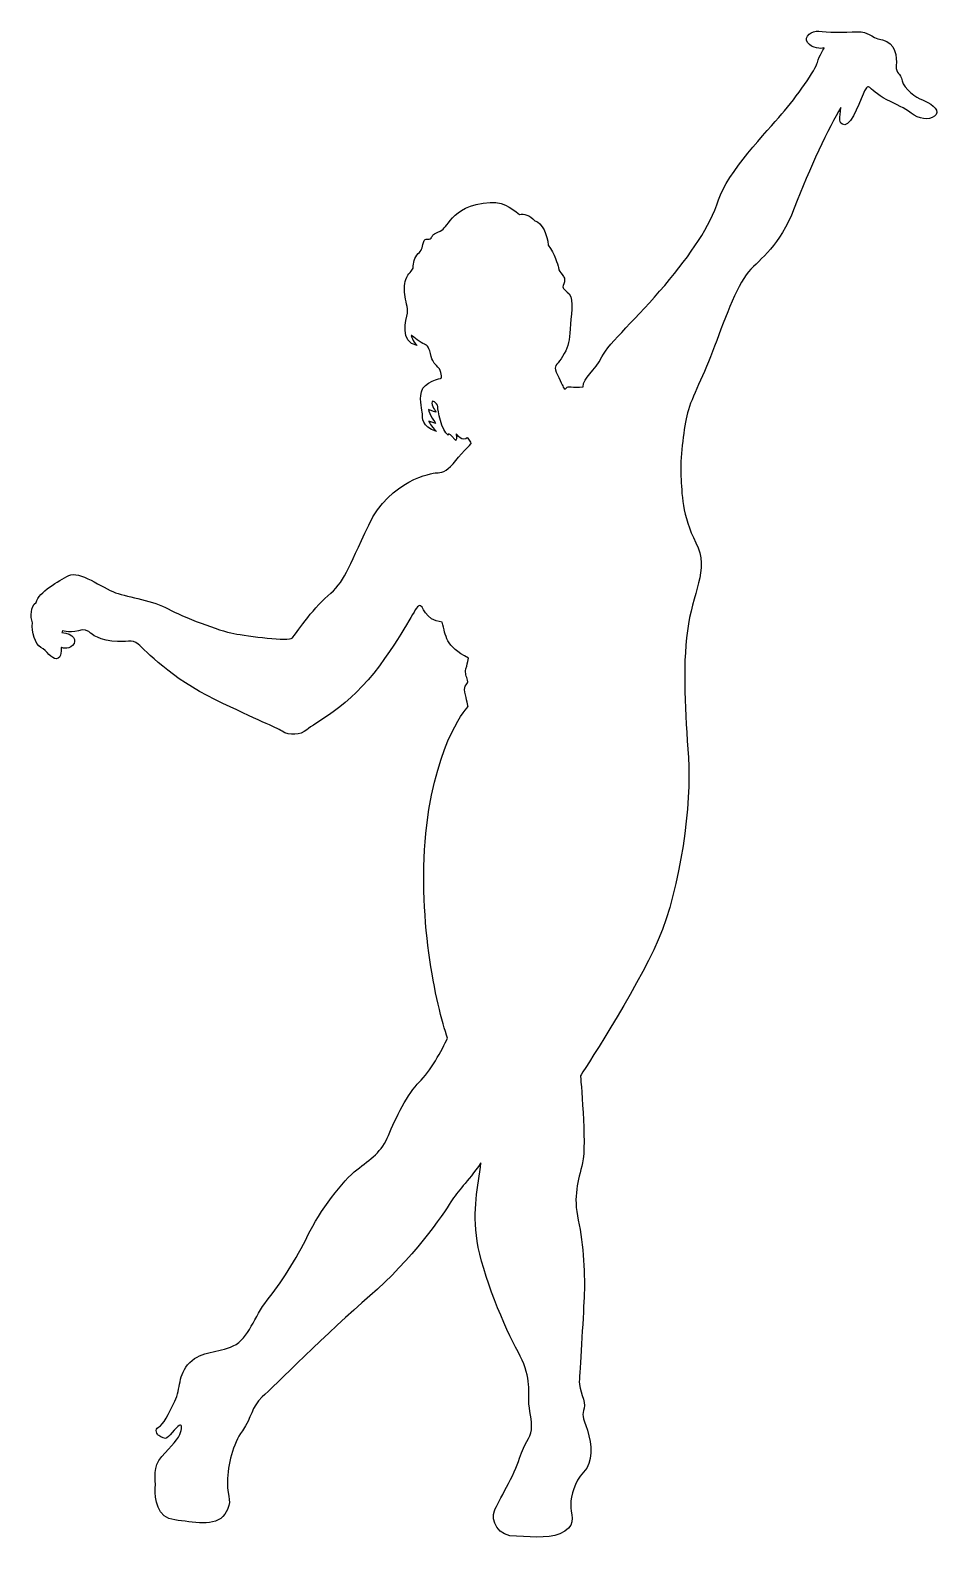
# Model space of a CAD drawing. Header units: centimetres. Extents: x -6.4 to 6.4, y -10.7 to 10.6.
import ezdxf

# ---------------------------------------------------------------- set-up
doc = ezdxf.new("R2010")
doc.units = ezdxf.units.CM
doc.header["$MEASUREMENT"] = 0
doc.layers.add('Camada 1', color=7, linetype='Continuous')

msp = doc.modelspace()

# ---------------------------------------------------------------- linework, layer by layer
at = {"layer": 'Camada 1'}
msp.add_open_spline([(-0.17907, 4.81077), (-0.17907, 4.81077), (-0.3461, 4.63662), (-0.43662, 4.5228), (-0.43662, 4.5228), (-0.52811, 4.40887), (-0.61175, 4.39379), (-0.67234, 4.39379), (-0.67234, 4.39379), (-0.73293, 4.39379), (-1.32456, 4.29507), (-1.62772, 3.6579), (-1.62772, 3.6579), (-1.93117, 3.02076), (-1.96869, 2.85396), (-2.20467, 2.65664), (-2.20467, 2.65664), (-2.43914, 2.45942), (-2.65205, 2.11821), (-2.70457, 2.06524), (-2.70457, 2.06524), (-2.75855, 2.01201), (-3.32737, 2.08781), (-3.53219, 2.12559), (-3.53219, 2.12559), (-3.737, 2.16361), (-4.2531, 2.36083), (-4.45791, 2.47463), (-4.45791, 2.47463), (-4.66151, 2.58856), (-5.01055, 2.63407), (-5.20065, 2.70238), (-5.20065, 2.70238), (-5.39052, 2.77043), (-5.71675, 3.02075), (-5.86097, 2.94498), (-5.86097, 2.94498), (-6.00519, 2.86918), (-6.28534, 2.70987), (-6.32309, 2.56565), (-6.32309, 2.56565), (-6.39863, 2.50495), (-6.40672, 2.36856), (-6.37558, 2.27755), (-6.37558, 2.27755), (-6.39177, 2.14854), (-6.33806, 1.97399), (-6.2544, 1.92851), (-6.2544, 1.92851), (-6.17074, 1.883), (-6.11018, 1.76944), (-6.03461, 1.76944), (-6.03461, 1.76944), (-5.95931, 1.76944), (-5.96738, 1.92851), (-5.96738, 1.92851), (-5.96738, 1.92851), (-5.96738, 1.92851), (-5.87565, 1.89086), (-5.80696, 1.9588), (-5.80696, 1.9588), (-5.73952, 2.02722), (-5.79225, 2.12559), (-5.95928, 2.14105), (-5.95928, 2.14105), (-5.95118, 2.16362), (-5.95118, 2.16362), (-5.95118, 2.16362), (-5.95118, 2.16362), (-5.95118, 2.16362), (-5.81505, 2.1256), (-5.67083, 2.17883), (-5.67083, 2.17883), (-5.59529, 2.17147), (-5.57246, 2.14854), (-5.57246, 2.14854), (-5.57246, 2.14854), (-5.57246, 2.14854), (-5.4888, 2.04982), (-5.25308, 2.01953), (-5.25308, 2.01953), (-5.01858, 1.98947), (-4.9808, 2.05755), (-4.88245, 1.97402), (-4.88245, 1.97402), (-4.78262, 1.89086), (-4.41223, 1.48883), (-3.79755, 1.19276), (-3.79755, 1.19276), (-3.18308, 0.89696), (-2.94713, 0.80594), (-2.84875, 0.74522), (-2.84875, 0.74522), (-2.75038, 0.68463), (-2.59144, 0.68463), (-2.49971, 0.76816), (-2.49971, 0.76816), (-2.40946, 0.85132), (-1.89336, 1.09426), (-1.47686, 1.67081), (-1.47686, 1.67081), (-1.05914, 2.24726), (-0.9755, 2.49758), (-0.91491, 2.52015), (-0.91491, 2.52015), (-0.85432, 2.54309), (-0.84622, 2.30785), (-0.58868, 2.28504), (-0.58868, 2.28504), (-0.53619, 2.08782), (-0.55114, 1.95145), (-0.21681, 1.77691), (-0.21681, 1.77691), (-0.23152, 1.70111), (-0.23962, 1.69365), (-0.25459, 1.62533), (-0.25459, 1.62533), (-0.27076, 1.55691), (-0.24771, 1.52661), (-0.23152, 1.46589), (-0.23152, 1.46589), (-0.21681, 1.4053), (-0.29237, 1.4053), (-0.27076, 1.29886), (-0.27076, 1.29886), (-0.24771, 1.19276), (-0.22491, 1.09428), (-0.22491, 1.09428), (-0.22491, 1.09428), (-0.22491, 1.09428), (-0.65761, 0.64687), (-0.80848, -0.58215), (-0.80848, -0.58215), (-0.9608, -1.81093), (-0.67233, -3.15356), (-0.51339, -3.58573), (-0.51339, -3.58573), (-0.58872, -3.75255), (-0.76263, -4.06357), (-0.91495, -4.20779), (-0.91495, -4.20779), (-1.06727, -4.35201), (-1.25592, -4.73098), (-1.34765, -4.95889), (-1.34765, -4.95889), (-1.43793, -5.18627), (-1.60498, -5.3001), (-1.79506, -5.44406), (-1.79506, -5.44406), (-1.98493, -5.58831), (-2.32587, -6.03596), (-2.48507, -6.36978), (-2.48507, -6.36978), (-2.64401, -6.70337), (-2.87999, -7.05979), (-3.06173, -7.28765), (-3.06173, -7.28765), (-3.24374, -7.51506), (-3.31928, -7.82584), (-3.53883, -7.93202), (-3.53883, -7.93202), (-3.75984, -8.03825), (-3.97963, -7.99261), (-4.15351, -8.16726), (-4.15351, -8.16726), (-4.32866, -8.34191), (-4.27469, -8.53127), (-4.36642, -8.71328), (-4.36642, -8.71328), (-4.45791, -8.89529), (-4.52536, -9.04687), (-4.59404, -9.07777), (-4.59404, -9.07777), (-4.66151, -9.10796), (-4.60092, -9.19109), (-4.60092, -9.19109), (-4.60092, -9.19109), (-4.60092, -9.19109), (-4.53345, -9.23697), (-4.4957, -9.23697), (-4.4957, -9.23697), (-4.45792, -9.23697), (-4.34338, -9.07774), (-4.3056, -9.0547), (-4.3056, -9.0547), (-4.26808, -9.03213), (-4.25996, -9.07775), (-4.28279, -9.15331), (-4.28279, -9.15331), (-4.3056, -9.22935), (-4.4123, -9.35053), (-4.54819, -9.49475), (-4.54819, -9.49475), (-4.68432, -9.6385), (-4.63182, -9.80579), (-4.63992, -9.94216), (-4.63992, -9.94216), (-4.64653, -10.07853), (-4.61711, -10.367), (-4.36642, -10.38957), (-4.36642, -10.38957), (-4.11573, -10.41262), (-3.7895, -10.50339), (-3.66022, -10.30617), (-3.66022, -10.30617), (-3.53219, -10.10895), (-3.63053, -10.10162), (-3.62244, -9.85117), (-3.62244, -9.85117), (-3.61556, -9.60072), (-3.5469, -9.32012), (-3.41077, -9.13052), (-3.41077, -9.13052), (-3.2734, -8.94089), (-3.28959, -8.79693), (-3.13039, -8.65268), (-3.13039, -8.65268), (-2.97021, -8.50869), (-2.19657, -7.72719), (-1.61303, -7.22655), (-1.61303, -7.22655), (-1.02825, -6.72593), (-0.56589, -6.06611), (-0.46752, -5.89906), (-0.46752, -5.89906), (-0.36915, -5.7325), (-0.23966, -5.63389), (-0.04292, -5.34542), (-0.04292, -5.34542), (-0.08758, -5.68686), (-0.16434, -6.0055), (-0.09565, -6.45315), (-0.09565, -6.45315), (-0.02818, -6.90056), (0.29927, -7.69677), (0.48127, -8.01565), (0.48127, -8.01565), (0.66328, -8.33405), (0.63214, -8.57688), (0.63214, -8.70592), (0.63214, -8.70592), (0.63214, -8.83469), (0.68609, -8.98651), (0.66992, -9.11531), (0.66992, -9.11531), (0.65518, -9.24432), (0.57155, -9.28972), (0.50286, -9.51758), (0.50286, -9.51758), (0.43542, -9.74496), (0.1997, -10.13178), (0.14697, -10.26056), (0.14697, -10.26056), (0.09448, -10.3896), (0.19282, -10.63243), (0.45846, -10.61719), (0.45846, -10.61719), (0.72386, -10.6324), (0.96646, -10.65545), (1.14037, -10.54901), (1.14037, -10.54901), (1.3155, -10.44281), (1.21713, -10.29123), (1.22374, -10.16954), (1.22374, -10.16954), (1.23186, -10.04812), (1.26962, -9.85117), (1.40575, -9.71477), (1.40575, -9.71477), (1.54336, -9.57787), (1.52719, -9.32009), (1.45973, -9.12314), (1.45973, -9.12314), (1.39104, -8.92568), (1.38297, -8.90311), (1.41388, -8.81186), (1.41388, -8.81186), (1.44354, -8.72087), (1.33834, -8.54646), (1.34519, -8.43263), (1.34519, -8.43263), (1.35329, -8.31931), (1.39914, -7.53757), (1.41388, -7.24933), (1.41388, -7.24933), (1.42859, -6.96136), (1.40576, -6.4985), (1.33025, -6.15732), (1.33025, -6.15732), (1.25492, -5.81588), (1.33025, -5.60344), (1.39108, -5.34539), (1.39108, -5.34539), (1.45167, -5.08784), (1.36139, -4.11672), (1.36139, -4.11672), (1.36139, -4.11672), (1.36139, -4.11672), (2.14165, -2.93342), (2.46105, -2.1977), (2.46105, -2.1977), (2.77916, -1.46181), (2.93124, -0.25563), (2.88565, 0.37368), (2.88565, 0.37368), (2.83977, 1.0031), (2.80199, 1.63275), (2.8707, 2.16369), (2.8707, 2.16369), (2.93814, 2.69474), (3.18881, 3.02083), (2.99212, 3.40768), (2.99212, 3.40768), (2.79392, 3.79474), (2.79392, 4.10578), (2.77918, 4.34838), (2.77918, 4.34838), (2.76423, 4.59098), (2.81696, 4.97767), (2.86258, 5.19769), (2.86258, 5.19769), (2.90846, 5.41772), (3.07549, 5.70617), (3.22659, 6.10809), (3.22659, 6.10809), (3.37894, 6.50999), (3.56068, 7.02622), (3.73459, 7.23066), (3.73459, 7.23066), (3.90972, 7.43547), (4.16729, 7.5797), (4.38017, 8.13334), (4.38017, 8.13334), (4.59163, 8.68722), (4.872, 9.27885), (5.03901, 9.55174), (5.03901, 9.55174), (5.0324, 9.40749), (4.98654, 9.31663), (5.09299, 9.30914), (5.09299, 9.30914), (5.19824, 9.30141), (5.32749, 9.70332), (5.37337, 9.78685), (5.37337, 9.78685), (5.41922, 9.87051), (5.42584, 9.84755), (5.457, 9.82498), (5.457, 9.82498), (5.48669, 9.80204), (5.59315, 9.69597), (5.73711, 9.63525), (5.73711, 9.63525), (5.88133, 9.57429), (5.9569, 9.52145), (6.07146, 9.44565), (6.07146, 9.44565), (6.18478, 9.36985), (6.32877, 9.3772), (6.3815, 9.45338), (6.3815, 9.45338), (6.43521, 9.52918), (6.28315, 9.62753), (6.19264, 9.65819), (6.19264, 9.65819), (6.10112, 9.68825), (5.92724, 9.81726), (5.9044, 9.93105), (5.9044, 9.93105), (5.88133, 10.04501), (5.81264, 10.02204), (5.82077, 10.14335), (5.82077, 10.14335), (5.82887, 10.26503), (5.81265, 10.46948), (5.62403, 10.5076), (5.62403, 10.5076), (5.43393, 10.54525), (5.44202, 10.62889), (5.2669, 10.62105), (5.2669, 10.62105), (5.09299, 10.61369), (4.82759, 10.61369), (4.72921, 10.62888), (4.72921, 10.62888), (4.62941, 10.64396), (4.5082, 10.55308), (4.56879, 10.46944), (4.56879, 10.46944), (4.62938, 10.38591), (4.76696, 10.37845), (4.79644, 10.39364), (4.79644, 10.39364), (4.82758, 10.40885), (4.72111, 10.28008), (4.70616, 10.18906), (4.70616, 10.18906), (4.68997, 10.09781), (4.40985, 9.6959), (4.2048, 9.46079), (4.2048, 9.46079), (3.99999, 9.22555), (3.4314, 8.62656), (3.30998, 8.24709), (3.30998, 8.24709), (3.1888, 7.86776), (2.93126, 7.49615), (2.55129, 7.04101), (2.55129, 7.04101), (2.17259, 6.58611), (1.76294, 6.22935), (1.66457, 6.03226), (1.66457, 6.03226), (1.5662, 5.83517), (1.39917, 5.73643), (1.39917, 5.60742), (1.39917, 5.60742), (1.24685, 5.59221), (1.18626, 5.63036), (1.16321, 5.59221), (1.16321, 5.59221), (1.1404, 5.55456), (1.11733, 5.59994), (1.11072, 5.6225), (1.11072, 5.6225), (1.10262, 5.64544), (1.00428, 5.82731), (1.00428, 5.87293), (1.00428, 5.87293), (1.00428, 5.91831), (1.07297, 5.96381), (1.13356, 6.07774), (1.13356, 6.07774), (1.19415, 6.1913), (1.2091, 6.25964), (1.21719, 6.42678), (1.21719, 6.42678), (1.2238, 6.59357), (1.27778, 6.83617), (1.201, 6.9197), (1.201, 6.9197), (1.12549, 7.00323), (1.09456, 6.98802), (1.12549, 7.06382), (1.12549, 7.06382), (1.15663, 7.1396), (1.12549, 7.15481), (1.10268, 7.19283), (1.10268, 7.19283), (1.07961, 7.23061), (1.0568, 7.24583), (1.05019, 7.29133), (1.05019, 7.29133), (1.04209, 7.33684), (0.99624, 7.48866), (0.90597, 7.61007), (0.90597, 7.61007), (0.89787, 7.74644), (0.82234, 7.92868), (0.71587, 7.95128), (0.71587, 7.95128), (0.64718, 8.04227), (0.56352, 8.04965), (0.50293, 8.04227), (0.50293, 8.04227), (0.3749, 8.13326), (0.26846, 8.24708), (-0.01192, 8.20171), (-0.01192, 8.20171), (-0.2923, 8.1561), (-0.39186, 8.05749), (-0.4755, 7.95874), (-0.4755, 7.95874), (-0.55916, 7.86026), (-0.55916, 7.8301), (-0.64941, 7.79195), (-0.64941, 7.79195), (-0.7409, 7.75382), (-0.7181, 7.74644), (-0.74778, 7.70869), (-0.74778, 7.70869), (-0.77868, 7.67067), (-0.83118, 7.73126), (-0.85422, 7.64773), (-0.85422, 7.64773), (-0.87703, 7.56457), (-0.87703, 7.53391), (-0.92952, 7.48866), (-0.92952, 7.48866), (-0.9835, 7.44291), (-0.99844, 7.34457), (-0.99844, 7.29906), (-0.99844, 7.29906), (-0.99844, 7.25355), (-1.05093, 7.2381), (-1.08993, 7.15484), (-1.08993, 7.15484), (-1.12771, 7.07131), (-1.12771, 7.00326), (-1.11962, 6.91224), (-1.11962, 6.91224), (-1.1115, 6.82125), (-1.06713, 6.72999), (-1.08184, 6.64647), (-1.08184, 6.64647), (-1.09679, 6.56321), (-1.19516, 6.23708), (-0.94569, 6.19133), (-0.94569, 6.19133), (-1.00652, 6.25229), (-1.02811, 6.33545), (-1.02811, 6.33545), (-1.02811, 6.33545), (-1.02811, 6.33545), (-0.92286, 6.25229), (-0.86227, 6.222), (-0.86227, 6.222), (-0.80144, 6.19133), (-0.78551, 6.19943), (-0.75583, 6.07778), (-0.75583, 6.07778), (-0.72469, 5.95649), (-0.70998, 5.94877), (-0.64939, 5.88805), (-0.64939, 5.88805), (-0.58856, 5.82735), (-0.60354, 5.72874), (-0.60354, 5.72874), (-0.60354, 5.72874), (-0.60354, 5.72874), (-0.85423, 5.68323), (-0.88392, 5.53938), (-0.88392, 5.53938), (-0.91482, 5.39516), (-0.86897, 5.28133), (-0.86897, 5.22834), (-0.86897, 5.22834), (-0.86897, 5.17511), (-0.88392, 5.04609), (-0.67223, 4.97765), (-0.67223, 4.97765), (-0.74777, 5.05382), (-0.77867, 5.12187), (-0.77867, 5.12187), (-0.77867, 5.12187), (-0.77867, 5.12187), (-0.67884, 5.09158), (-0.67884, 5.09158), (-0.67884, 5.09158), (-0.67884, 5.09158), (-0.77867, 5.22832), (-0.78555, 5.28867), (-0.78555, 5.28867), (-0.78555, 5.28867), (-0.71808, 5.25875), (-0.67884, 5.25089), (-0.67884, 5.25089), (-0.67884, 5.25089), (-0.74776, 5.35709), (-0.73282, 5.39514), (-0.73282, 5.39514), (-0.71808, 5.4329), (-0.64133, 5.34963), (-0.64942, 5.31934), (-0.64942, 5.31934), (-0.65752, 5.28867), (-0.59669, 4.98549), (-0.5052, 4.92479), (-0.5052, 4.92479), (-0.5133, 4.9703), (-0.46742, 4.92479), (-0.46742, 4.92479), (-0.46742, 4.92479), (-0.46742, 4.92479), (-0.39873, 4.84899), (-0.39873, 4.84899), (-0.39873, 4.84899), (-0.39873, 4.84899), (-0.37566, 4.8945), (-0.39185, 4.93252), (-0.39185, 4.93252), (-0.4068, 4.9703), (-0.36095, 4.90971), (-0.3379, 4.88677), (-0.3379, 4.88677), (-0.31509, 4.86407), (-0.2545, 4.86407), (-0.23953, 4.88677), (-0.23953, 4.88677), (-0.22495, 4.90962), (-0.17907, 4.81077), (-0.17907, 4.81077)], degree=3, knots=[0, 0, 0, 0, 0.00671141, 0.00671141, 0.00671141, 0.00671141, 0.01342282, 0.01342282, 0.01342282, 0.01342282, 0.02013423, 0.02013423, 0.02013423, 0.02013423, 0.02684564, 0.02684564, 0.02684564, 0.02684564, 0.03355705, 0.03355705, 0.03355705, 0.03355705, 0.04026846, 0.04026846, 0.04026846, 0.04026846, 0.04697987, 0.04697987, 0.04697987, 0.04697987, 0.05369128, 0.05369128, 0.05369128, 0.05369128, 0.06040268, 0.06040268, 0.06040268, 0.06040268, 0.06711409, 0.06711409, 0.06711409, 0.06711409, 0.0738255, 0.0738255, 0.0738255, 0.0738255, 0.08053691, 0.08053691, 0.08053691, 0.08053691, 0.08724832, 0.08724832, 0.08724832, 0.08724832, 0.09395973, 0.09395973, 0.09395973, 0.09395973, 0.10067114, 0.10067114, 0.10067114, 0.10067114, 0.10738255, 0.10738255, 0.10738255, 0.10738255, 0.11409396, 0.11409396, 0.11409396, 0.11409396, 0.12080537, 0.12080537, 0.12080537, 0.12080537, 0.12751678, 0.12751678, 0.12751678, 0.12751678, 0.13422819, 0.13422819, 0.13422819, 0.13422819, 0.1409396, 0.1409396, 0.1409396, 0.1409396, 0.14765101, 0.14765101, 0.14765101, 0.14765101, 0.15436242, 0.15436242, 0.15436242, 0.15436242, 0.16107383, 0.16107383, 0.16107383, 0.16107383, 0.16778523, 0.16778523, 0.16778523, 0.16778523, 0.17449664, 0.17449664, 0.17449664, 0.17449664, 0.18120805, 0.18120805, 0.18120805, 0.18120805, 0.18791946, 0.18791946, 0.18791946, 0.18791946, 0.19463087, 0.19463087, 0.19463087, 0.19463087, 0.20134228, 0.20134228, 0.20134228, 0.20134228, 0.20805369, 0.20805369, 0.20805369, 0.20805369, 0.2147651, 0.2147651, 0.2147651, 0.2147651, 0.22147651, 0.22147651, 0.22147651, 0.22147651, 0.22818792, 0.22818792, 0.22818792, 0.22818792, 0.23489933, 0.23489933, 0.23489933, 0.23489933, 0.24161074, 0.24161074, 0.24161074, 0.24161074, 0.24832215, 0.24832215, 0.24832215, 0.24832215, 0.25503356, 0.25503356, 0.25503356, 0.25503356, 0.26174497, 0.26174497, 0.26174497, 0.26174497, 0.26845638, 0.26845638, 0.26845638, 0.26845638, 0.27516779, 0.27516779, 0.27516779, 0.27516779, 0.28187919, 0.28187919, 0.28187919, 0.28187919, 0.2885906, 0.2885906, 0.2885906, 0.2885906, 0.29530201, 0.29530201, 0.29530201, 0.29530201, 0.30201342, 0.30201342, 0.30201342, 0.30201342, 0.30872483, 0.30872483, 0.30872483, 0.30872483, 0.31543624, 0.31543624, 0.31543624, 0.31543624, 0.32214765, 0.32214765, 0.32214765, 0.32214765, 0.32885906, 0.32885906, 0.32885906, 0.32885906, 0.33557047, 0.33557047, 0.33557047, 0.33557047, 0.34228188, 0.34228188, 0.34228188, 0.34228188, 0.34899329, 0.34899329, 0.34899329, 0.34899329, 0.3557047, 0.3557047, 0.3557047, 0.3557047, 0.36241611, 0.36241611, 0.36241611, 0.36241611, 0.36912752, 0.36912752, 0.36912752, 0.36912752, 0.37583893, 0.37583893, 0.37583893, 0.37583893, 0.38255034, 0.38255034, 0.38255034, 0.38255034, 0.38926174, 0.38926174, 0.38926174, 0.38926174, 0.39597315, 0.39597315, 0.39597315, 0.39597315, 0.40268456, 0.40268456, 0.40268456, 0.40268456, 0.40939597, 0.40939597, 0.40939597, 0.40939597, 0.41610738, 0.41610738, 0.41610738, 0.41610738, 0.42281879, 0.42281879, 0.42281879, 0.42281879, 0.4295302, 0.4295302, 0.4295302, 0.4295302, 0.43624161, 0.43624161, 0.43624161, 0.43624161, 0.44295302, 0.44295302, 0.44295302, 0.44295302, 0.44966443, 0.44966443, 0.44966443, 0.44966443, 0.45637584, 0.45637584, 0.45637584, 0.45637584, 0.46308725, 0.46308725, 0.46308725, 0.46308725, 0.46979866, 0.46979866, 0.46979866, 0.46979866, 0.47651007, 0.47651007, 0.47651007, 0.47651007, 0.48322148, 0.48322148, 0.48322148, 0.48322148, 0.48993289, 0.48993289, 0.48993289, 0.48993289, 0.4966443, 0.4966443, 0.4966443, 0.4966443, 0.5033557, 0.5033557, 0.5033557, 0.5033557, 0.51006711, 0.51006711, 0.51006711, 0.51006711, 0.51677852, 0.51677852, 0.51677852, 0.51677852, 0.52348993, 0.52348993, 0.52348993, 0.52348993, 0.53020134, 0.53020134, 0.53020134, 0.53020134, 0.53691275, 0.53691275, 0.53691275, 0.53691275, 0.54362416, 0.54362416, 0.54362416, 0.54362416, 0.55033557, 0.55033557, 0.55033557, 0.55033557, 0.55704698, 0.55704698, 0.55704698, 0.55704698, 0.56375839, 0.56375839, 0.56375839, 0.56375839, 0.5704698, 0.5704698, 0.5704698, 0.5704698, 0.57718121, 0.57718121, 0.57718121, 0.57718121, 0.58389262, 0.58389262, 0.58389262, 0.58389262, 0.59060403, 0.59060403, 0.59060403, 0.59060403, 0.59731544, 0.59731544, 0.59731544, 0.59731544, 0.60402685, 0.60402685, 0.60402685, 0.60402685, 0.61073826, 0.61073826, 0.61073826, 0.61073826, 0.61744966, 0.61744966, 0.61744966, 0.61744966, 0.62416107, 0.62416107, 0.62416107, 0.62416107, 0.63087248, 0.63087248, 0.63087248, 0.63087248, 0.63758389, 0.63758389, 0.63758389, 0.63758389, 0.6442953, 0.6442953, 0.6442953, 0.6442953, 0.65100671, 0.65100671, 0.65100671, 0.65100671, 0.65771812, 0.65771812, 0.65771812, 0.65771812, 0.66442953, 0.66442953, 0.66442953, 0.66442953, 0.67114094, 0.67114094, 0.67114094, 0.67114094, 0.67785235, 0.67785235, 0.67785235, 0.67785235, 0.68456376, 0.68456376, 0.68456376, 0.68456376, 0.69127517, 0.69127517, 0.69127517, 0.69127517, 0.69798658, 0.69798658, 0.69798658, 0.69798658, 0.70469799, 0.70469799, 0.70469799, 0.70469799, 0.7114094, 0.7114094, 0.7114094, 0.7114094, 0.71812081, 0.71812081, 0.71812081, 0.71812081, 0.72483221, 0.72483221, 0.72483221, 0.72483221, 0.73154362, 0.73154362, 0.73154362, 0.73154362, 0.73825503, 0.73825503, 0.73825503, 0.73825503, 0.74496644, 0.74496644, 0.74496644, 0.74496644, 0.75167785, 0.75167785, 0.75167785, 0.75167785, 0.75838926, 0.75838926, 0.75838926, 0.75838926, 0.76510067, 0.76510067, 0.76510067, 0.76510067, 0.77181208, 0.77181208, 0.77181208, 0.77181208, 0.77852349, 0.77852349, 0.77852349, 0.77852349, 0.7852349, 0.7852349, 0.7852349, 0.7852349, 0.79194631, 0.79194631, 0.79194631, 0.79194631, 0.79865772, 0.79865772, 0.79865772, 0.79865772, 0.80536913, 0.80536913, 0.80536913, 0.80536913, 0.81208054, 0.81208054, 0.81208054, 0.81208054, 0.81879195, 0.81879195, 0.81879195, 0.81879195, 0.82550336, 0.82550336, 0.82550336, 0.82550336, 0.83221477, 0.83221477, 0.83221477, 0.83221477, 0.83892617, 0.83892617, 0.83892617, 0.83892617, 0.84563758, 0.84563758, 0.84563758, 0.84563758, 0.85234899, 0.85234899, 0.85234899, 0.85234899, 0.8590604, 0.8590604, 0.8590604, 0.8590604, 0.86577181, 0.86577181, 0.86577181, 0.86577181, 0.87248322, 0.87248322, 0.87248322, 0.87248322, 0.87919463, 0.87919463, 0.87919463, 0.87919463, 0.88590604, 0.88590604, 0.88590604, 0.88590604, 0.89261745, 0.89261745, 0.89261745, 0.89261745, 0.89932886, 0.89932886, 0.89932886, 0.89932886, 0.90604027, 0.90604027, 0.90604027, 0.90604027, 0.91275168, 0.91275168, 0.91275168, 0.91275168, 0.91946309, 0.91946309, 0.91946309, 0.91946309, 0.9261745, 0.9261745, 0.9261745, 0.9261745, 0.93288591, 0.93288591, 0.93288591, 0.93288591, 0.93959732, 0.93959732, 0.93959732, 0.93959732, 0.94630872, 0.94630872, 0.94630872, 0.94630872, 0.95302013, 0.95302013, 0.95302013, 0.95302013, 0.95973154, 0.95973154, 0.95973154, 0.95973154, 0.96644295, 0.96644295, 0.96644295, 0.96644295, 0.97315436, 0.97315436, 0.97315436, 0.97315436, 0.97986577, 0.97986577, 0.97986577, 0.97986577, 0.98657718, 0.98657718, 0.98657718, 0.98657718, 1, 1, 1, 1], dxfattribs=at)

doc.saveas('drawing.dxf')
